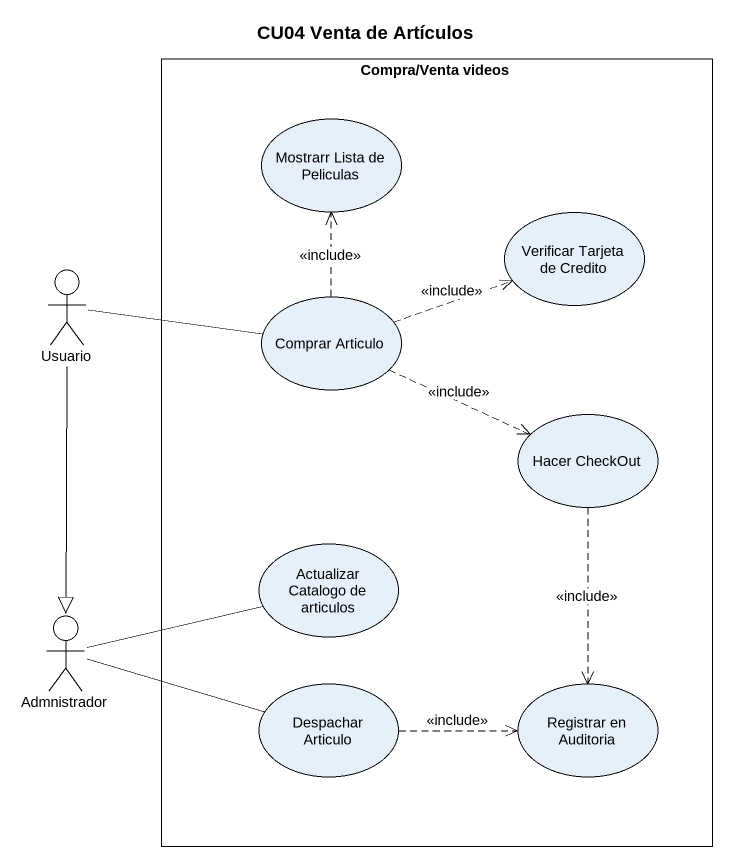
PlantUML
@startuml
title CU04 Venta de Artículos
rectangle "Compra/Venta videos" as Compra_Venta_videos {
  usecase "Mostrarr Lista de Peliculas" as Mostrarr_Lista_de_Peliculas
  usecase "Verificar Tarjeta de Credito" as Verificar_Tarjeta_de_Credito
  usecase "Comprar Articulo" as Comprar_Articulo
  usecase "Hacer CheckOut" as Hacer_CheckOut
  usecase "Actualizar Catalogo de articulos" as Actualizar_Catalogo_de
  usecase "Despachar Articulo" as Despachar_Articulo
  usecase "Registrar en Auditoria" as Registrar_en_Auditoria
}
actor Usuario
actor Admnistrador
Usuario -right- Comprar_Articulo
Usuario --|> Admnistrador
Comprar_Articulo .up.> Mostrarr_Lista_de_Peliculas : <<include>>
Comprar_Articulo .right.> Verificar_Tarjeta_de_Credito : <<include>>
Comprar_Articulo .right.> Hacer_CheckOut : <<include>>
Hacer_CheckOut ..> Registrar_en_Auditoria : <<include>>
Admnistrador -right- Actualizar_Catalogo_de
Admnistrador -right- Despachar_Articulo
Despachar_Articulo .right.> Registrar_en_Auditoria : <<include>>
@enduml
